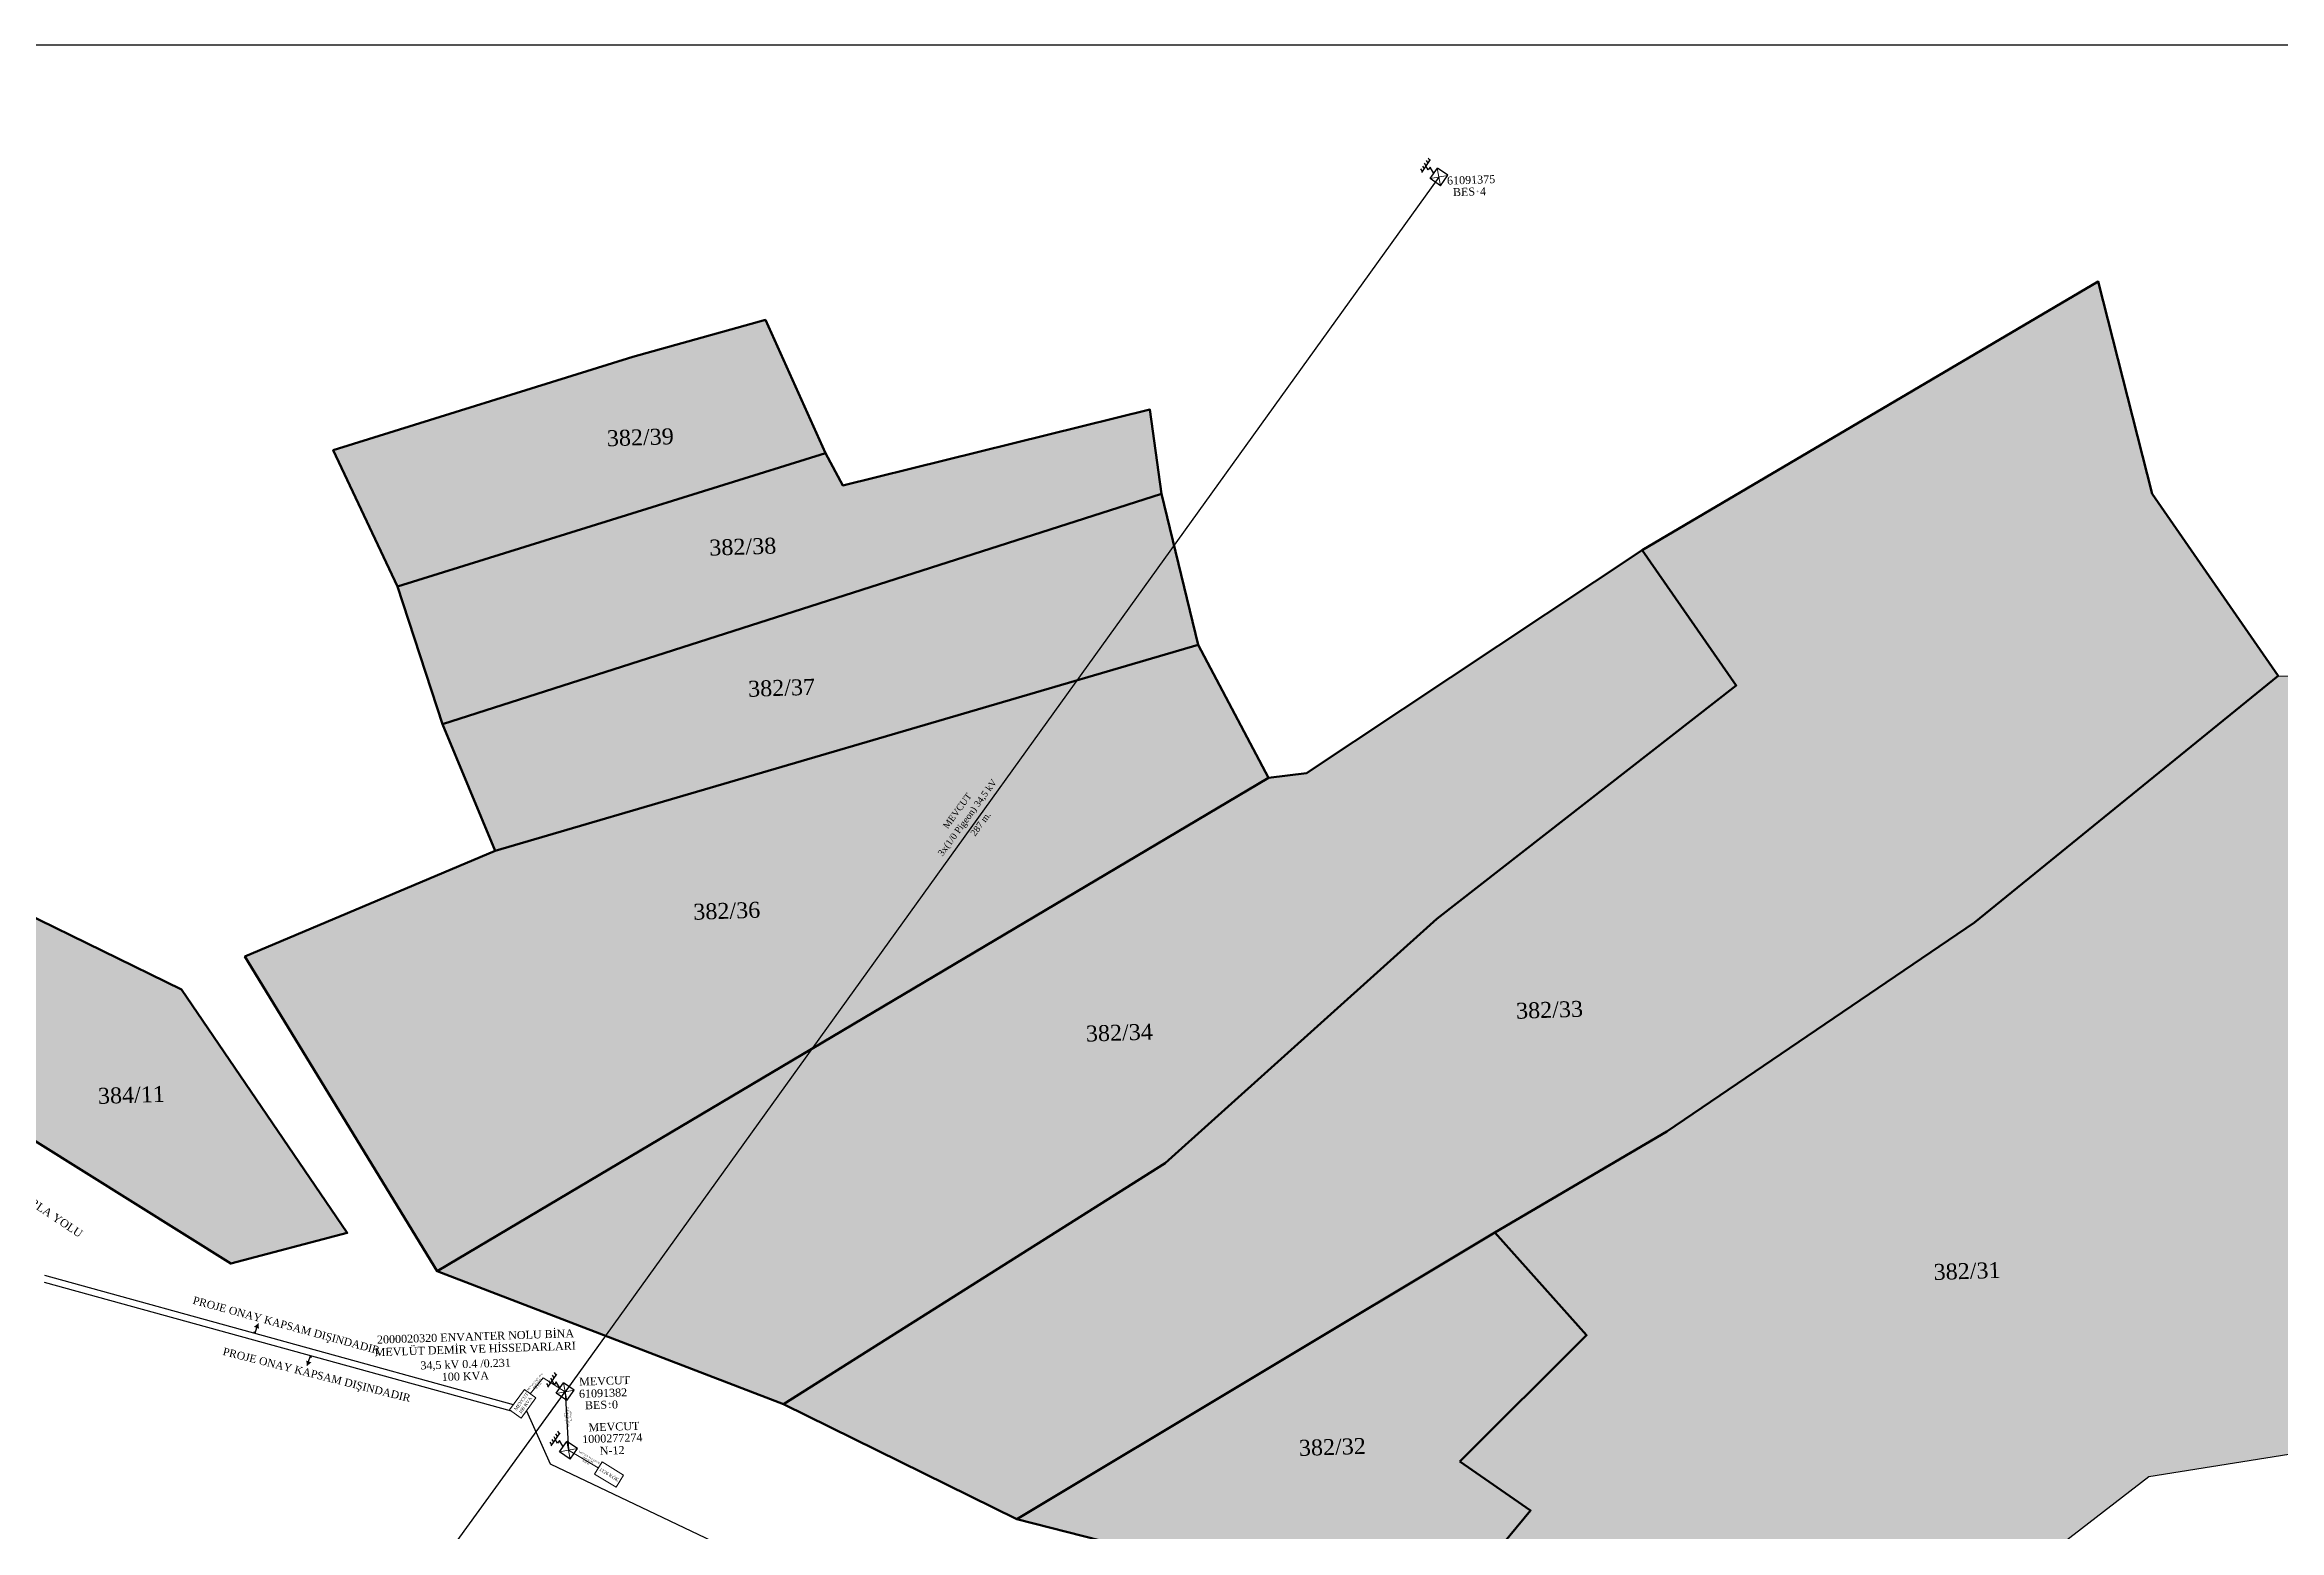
# Model space of a CAD drawing. Header units: metres. Extents: x 665631 to 671054, y 4275967 to 4279024.
# Drawn here: x 667866.3 to 668286.4, y 4277614.6 to 4277893.9 of the extents above; entities that cross this region are included whole.
import ezdxf

# ---------------------------------------------------------------- set-up
doc = ezdxf.new("R2010")
doc.units = ezdxf.units.M
doc.layers.get('0').update_dxf_attribs({"color": 5, "lineweight": 0})
for name, color, linetype, lineweight in [('B_MESKEN', 1, 'Continuous', 0), ('B_TRAFO_2', 1, 'Continuous', 0), ('BıNA2015', 30, 'Continuous', 0), ('HAT', 6, 'Continuous', 13), ('HAT_ENH', 56, 'Continuous', 9), ('KADASTRO2017', 40, 'Continuous', 60), ('KADSTRODANALıNANSON', 171, 'Continuous', 30), ('KUVVET', 1, 'Continuous', 25), ('NADI', 7, 'Continuous', 15), ('NOKTA', 7, 'Continuous', 0), ('RENK_3', 7, 'Continuous', 0), ('SM_YGEN', 61, 'Continuous', 0)]:
    doc.layers.add(name, color=color, linetype=linetype, lineweight=lineweight)
doc.layers.add('SEMBOLLER', color=7, linetype='Continuous')
doc.styles.get("Standard").update_dxf_attribs({"font": 'times.ttf'})

# ---------------------------------------------------------------- blocks, each defined once
blk = doc.blocks.new('DİREK CİNSİ')
at = {"layer": 'BıNA2015'}
for s, height, p in [('BES ', 3, (667785.79, 4277389.45)), ('+', 1.5, (667794.45, 4277390.83)), ('0', 3, (667795.95, 4277389.73)), ('-', 1.5, (667794.73, 4277389.64))]:
    blk.add_text(s, height=height, rotation=1.87255, dxfattribs=at).set_placement(p)
blk = doc.blocks.new('DİREK CİNSİ 1')
at = {"layer": 'BıNA2015'}
for s, height, p in [('BES ', 1.5, (668131.35, 4277864.16)), ('+', 0.75, (668135.59, 4277864.62)), ('4', 1.5, (668136.43, 4277864.3))]:
    blk.add_text(s, height=height, rotation=1.8725, dxfattribs=at).set_placement(p)
blk = doc.blocks.new('DİREL')
at = {"layer": 'SEMBOLLER', "color": 1, "linetype": 'ByBlock'}
for p, q in [((642491.9, 4266651.35, -0.06), (642491.85, 4266646.51, -0.06)), ((642496.69, 4266646.45, -0.06), (642491.85, 4266646.51, -0.06)), ((642496.75, 4266651.29, -0.06), (642491.9, 4266651.35, -0.06)), ((642494.27, 4266646.51), (642493.13, 4266644.05)), ((642496.75, 4266651.29, -0.06), (642496.69, 4266646.45, -0.06)), ((642490.6, 4266641.44), (642491.1, 4266642.51)), ((642490.67, 4266642.51), (642496.57, 4266642.51)), ((642491.87, 4266641.44), (642492.36, 4266642.51)), ((642493.13, 4266644.05), (642494.34, 4266644.05)), ((642493.13, 4266641.44), (642493.62, 4266642.51)), ((642494.34, 4266644.05), (642493.62, 4266642.51)), ((642494.39, 4266641.44), (642494.88, 4266642.51)), ((642495.65, 4266641.44), (642496.14, 4266642.51))]:
    blk.add_line(p, q, dxfattribs=at)
blk = doc.blocks.new('Mevcut Demir Direk')
at = {"layer": 'HAT', "color": 1}
for p, q in [((-1.7, -0.2), (1.7, 0.2)), ((-0.2, 1.7), (0.2, -1.7))]:
    blk.add_line(p, q, dxfattribs=at)
at = {"layer": 'KUVVET', "xscale": 0.4999999999999997, "yscale": 0.4999999999999997, "zscale": 0.4999999999999997, "rotation": 52.25621584656826}
blk.add_blockref('DİREL', (1490293.58, -1559903.2, 0.03), dxfattribs=at)
blk = doc.blocks.new('ok işareti')
at = {"color": 1, "lineweight": 30}
blk.add_line((667901.49, 4277659.91, 520.24), (667901.75, 4277660.25), dxfattribs=at)
at = {"color": 1, "linetype": 'ByBlock', "lineweight": -2, "elevation": 520.24}
blk.add_lwpolyline([(667902.92, 4277660.22), (667901.49, 4277659.91)], dxfattribs=at)
at = {"color": 1, "lineweight": 30}
blk.add_solid([(667902.77, 4277660.93, 520.24), (667904.18, 4277660.44, 520.24), (667903.05, 4277659.63, 520.24)], dxfattribs=at)

msp = doc.modelspace()

# ---------------------------------------------------------------- hatches: boundary and pattern name
at = {"layer": 'KADASTRO2017'}
for points in [[(668076.94, 4277683.63), (668128, 4277729.58), (668184.32, 4277773.39), (668166.62, 4277798.86), (668252.4, 4277849.33), (668262.5, 4277809.45), (668286.22, 4277775.23), (668229.13, 4277728.85), (668171.27, 4277689.56), (668138.91, 4277670.62), (668049.05, 4277616.74), (668005.2, 4277638.32)], [(667976.84, 4277835.21), (668001.79, 4277842.15), (668013.11, 4277817.11), (667932.63, 4277792.02), (667920.55, 4277817.64)], [(668076.25, 4277809.47), (667941.07, 4277766.14), (667932.63, 4277792.02), (668013.11, 4277817.11), (668016.33, 4277811.02), (668074.07, 4277825.29)], [(668083.13, 4277781.08), (667951.01, 4277742.34), (667941.07, 4277766.14), (668076.25, 4277809.47)], [(667940.07, 4277663.3), (668096.4, 4277756.06), (668103.52, 4277756.94), (668166.62, 4277798.86), (668184.32, 4277773.39), (668128, 4277729.58), (668076.94, 4277683.63), (668005.2, 4277638.32)], [(668096.4, 4277756.06), (667940.07, 4277663.3), (667903.93, 4277722.45), (667951.01, 4277742.34), (668083.13, 4277781.08)], [(667892, 4277716.28), (667923.16, 4277670.53), (667901.27, 4277664.74), (667837.2, 4277704.82), (667862.29, 4277730.8)], [(668132.34, 4277627.52), (668145.65, 4277618.35), (668127.72, 4277596.64), (668049.05, 4277616.74), (668138.91, 4277670.62), (668156.18, 4277651.29)]]:
    msp.add_hatch(color=256, dxfattribs=at).paths.add_polyline_path(points)
at = {"layer": 'KADSTRODANALıNANSON'}
for points in [[(668076.94, 4277683.63), (668128, 4277729.58), (668184.32, 4277773.39), (668166.62, 4277798.86), (668252.4, 4277849.33), (668262.5, 4277809.45), (668286.22, 4277775.23), (668229.13, 4277728.85), (668171.27, 4277689.56), (668138.91, 4277670.62), (668049.05, 4277616.74), (668005.2, 4277638.32)], [(667976.84, 4277835.21), (668001.79, 4277842.15), (668013.11, 4277817.11), (667932.63, 4277792.02), (667920.55, 4277817.64)], [(668076.25, 4277809.47), (667941.07, 4277766.14), (667932.63, 4277792.02), (668013.11, 4277817.11), (668016.33, 4277811.02), (668074.07, 4277825.29)], [(668083.13, 4277781.08), (667951.01, 4277742.34), (667941.07, 4277766.14), (668076.25, 4277809.47)], [(667940.07, 4277663.3), (668096.4, 4277756.06), (668103.52, 4277756.94), (668166.62, 4277798.86), (668184.32, 4277773.39), (668128, 4277729.58), (668076.94, 4277683.63), (668005.2, 4277638.32)], [(668096.4, 4277756.06), (667940.07, 4277663.3), (667903.93, 4277722.45), (667951.01, 4277742.34), (668083.13, 4277781.08)], [(668229.13, 4277728.85), (668286.22, 4277775.23), (668380.9, 4277774.08), (668321.33, 4277634.13), (668261.87, 4277624.65), (668240.72, 4277608.32), (668202.06, 4277596.91), (668165.82, 4277594.5), (668127.72, 4277596.64), (668145.65, 4277618.35), (668132.34, 4277627.52), (668156.18, 4277651.29), (668138.91, 4277670.62), (668171.27, 4277689.56)], [(667892, 4277716.28), (667923.16, 4277670.53), (667901.27, 4277664.74), (667837.2, 4277704.82), (667862.29, 4277730.8)], [(668132.34, 4277627.52), (668145.65, 4277618.35), (668127.72, 4277596.64), (668049.05, 4277616.74), (668138.91, 4277670.62), (668156.18, 4277651.29)]]:
    msp.add_hatch(color=256, dxfattribs=at).paths.add_polyline_path(points)

# ---------------------------------------------------------------- linework, layer by layer
at = {"color": 4, "lineweight": 30}
for p, q in [((667954.04, 4277636.98, 1123.69), (667866.25, 4277661.19)), ((667954.4, 4277638.22, 1127.78), (667866.28, 4277662.52)), ((667956.87, 4277637.05, 222.49), (667961.34, 4277627.13)), ((667961.34, 4277627.13), (668054.21, 4277582.9))]:
    msp.add_line(p, q, dxfattribs=at)
at = {"color": 1}
for p, q in [((667960.02, 4277643.26), (667957.55, 4277640.29, 1123.69)), ((667964.13, 4277640.67), (667960.02, 4277643.26))]:
    msp.add_line(p, q, dxfattribs=at)
at = {"color": 32, "lineweight": 30, "true_color": 0xcd6928}
msp.add_line((667964.13, 4277640.67), (667964.75, 4277629.65), dxfattribs=at)
at = {"color": 7, "lineweight": 30}
msp.add_lwpolyline([(667351.34, 4277893.87), (668317.68, 4277893.87), (668317.68, 4277331.14), (667351.34, 4277331.14)], close=True, dxfattribs=at)
at = {"color": 32, "lineweight": 30, "true_color": 0xcd6928}
for points in [[(668128.43, 4277869), (667964.13, 4277640.67)], [(667790.78, 4277401.62), (667964.13, 4277640.67)]]:
    msp.add_lwpolyline(points, dxfattribs=at)
at = {"color": 1}
msp.add_lwpolyline([(667970.36, 4277626.33), (667964.75, 4277629.65)], dxfattribs=at)
at = {"layer": 'B_MESKEN'}
msp.add_polyline3d([(667956.49, 4277641.06, 1123.69), (667958.62, 4277639.53, 1123.69), (667955.89, 4277635.67, 1123.69), (667953.68, 4277637.24, 1123.69), (667956.49, 4277641.06, 1123.69)], close=True, dxfattribs=at)
at = {"layer": 'B_MESKEN', "color": 9, "true_color": 0xd19cc7}
msp.add_polyline3d([(667975.08, 4277624.97, 0), (667973.72, 4277622.73, 0), (667969.66, 4277625.16, 0), (667971.07, 4277627.49, 0), (667975.08, 4277624.97, 0)], close=True, dxfattribs=at)
at = {"layer": 'B_TRAFO_2', "color": 9, "true_color": 0xd19cc7}
for points in [[(667953.68, 4277637.24, 1123.69), (667956.49, 4277641.06, 1123.69), (667958.62, 4277639.53, 1123.69), (667955.89, 4277635.67, 1123.69), (667953.68, 4277637.24, 1123.69)], [(667971.07, 4277627.49, 0), (667975.08, 4277624.97, 0), (667973.72, 4277622.73, 0), (667969.66, 4277625.16, 0), (667971.07, 4277627.49, 0)]]:
    msp.add_polyline3d(points, close=True, dxfattribs=at)
at = {"layer": 'KADASTRO2017'}
for points in [[(668076.94, 4277683.63, 0), (668128, 4277729.58, 0), (668184.32, 4277773.39, 0), (668166.62, 4277798.86, 0), (668252.4, 4277849.33, 0), (668262.5, 4277809.45, 0), (668286.22, 4277775.23, 0), (668229.13, 4277728.85, 0), (668171.27, 4277689.56, 0), (668138.91, 4277670.62, 0), (668049.05, 4277616.74, 0), (668005.2, 4277638.32, 0), (668076.94, 4277683.63, 0)], [(667976.84, 4277835.21, 0), (668001.79, 4277842.15, 0), (668013.11, 4277817.11, 0), (667932.63, 4277792.02, 0), (667920.55, 4277817.64, 0), (667976.84, 4277835.21, 0)], [(668076.25, 4277809.47, 0), (667941.07, 4277766.14, 0), (667932.63, 4277792.02, 0), (668013.11, 4277817.11, 0), (668016.33, 4277811.02, 0), (668074.07, 4277825.29, 0), (668076.25, 4277809.47, 0)], [(668083.13, 4277781.08, 0), (667951.01, 4277742.34, 0), (667941.07, 4277766.14, 0), (668076.25, 4277809.47, 0), (668083.13, 4277781.08, 0)], [(667940.07, 4277663.3, 0), (668096.4, 4277756.06, 0), (668103.52, 4277756.94, 0), (668166.62, 4277798.86, 0), (668184.32, 4277773.39, 0), (668128, 4277729.58, 0), (668076.94, 4277683.63, 0), (668005.2, 4277638.32, 0), (667940.07, 4277663.3, 0)], [(668096.4, 4277756.06, 0), (667940.07, 4277663.3, 0), (667903.93, 4277722.45, 0), (667951.01, 4277742.34, 0), (668083.13, 4277781.08, 0), (668096.4, 4277756.06, 0)], [(667892, 4277716.28, 0), (667923.16, 4277670.53, 0), (667901.27, 4277664.74, 0), (667837.2, 4277704.82, 0), (667862.29, 4277730.8, 0), (667892, 4277716.28, 0)], [(668132.34, 4277627.52, 0), (668145.65, 4277618.35, 0), (668127.72, 4277596.64, 0), (668049.05, 4277616.74, 0), (668138.91, 4277670.62, 0), (668156.18, 4277651.29, 0), (668132.34, 4277627.52, 0)]]:
    msp.add_polyline3d(points, close=True, dxfattribs=at)
at = {"layer": 'KADSTRODANALıNANSON'}
for points in [[(668076.94, 4277683.63, 0), (668128, 4277729.58, 0), (668184.32, 4277773.39, 0), (668166.62, 4277798.86, 0), (668252.4, 4277849.33, 0), (668262.5, 4277809.45, 0), (668286.22, 4277775.23, 0), (668229.13, 4277728.85, 0), (668171.27, 4277689.56, 0), (668138.91, 4277670.62, 0), (668049.05, 4277616.74, 0), (668005.2, 4277638.32, 0), (668076.94, 4277683.63, 0)], [(667976.84, 4277835.21, 0), (668001.79, 4277842.15, 0), (668013.11, 4277817.11, 0), (667932.63, 4277792.02, 0), (667920.55, 4277817.64, 0), (667976.84, 4277835.21, 0)], [(668076.25, 4277809.47, 0), (667941.07, 4277766.14, 0), (667932.63, 4277792.02, 0), (668013.11, 4277817.11, 0), (668016.33, 4277811.02, 0), (668074.07, 4277825.29, 0), (668076.25, 4277809.47, 0)], [(668083.13, 4277781.08, 0), (667951.01, 4277742.34, 0), (667941.07, 4277766.14, 0), (668076.25, 4277809.47, 0), (668083.13, 4277781.08, 0)], [(667940.07, 4277663.3, 0), (668096.4, 4277756.06, 0), (668103.52, 4277756.94, 0), (668166.62, 4277798.86, 0), (668184.32, 4277773.39, 0), (668128, 4277729.58, 0), (668076.94, 4277683.63, 0), (668005.2, 4277638.32, 0), (667940.07, 4277663.3, 0)], [(668096.4, 4277756.06, 0), (667940.07, 4277663.3, 0), (667903.93, 4277722.45, 0), (667951.01, 4277742.34, 0), (668083.13, 4277781.08, 0), (668096.4, 4277756.06, 0)], [(667892, 4277716.28, 0), (667923.16, 4277670.53, 0), (667901.27, 4277664.74, 0), (667837.2, 4277704.82, 0), (667862.29, 4277730.8, 0), (667892, 4277716.28, 0)], [(668132.34, 4277627.52, 0), (668145.65, 4277618.35, 0), (668127.72, 4277596.64, 0), (668049.05, 4277616.74, 0), (668138.91, 4277670.62, 0), (668156.18, 4277651.29, 0), (668132.34, 4277627.52, 0)]]:
    msp.add_polyline3d(points, close=True, dxfattribs=at)
for points in [[(668229.13, 4277728.85, 0), (668286.22, 4277775.23, 0), (668317.68, 4277774.85, 0)], [(668317.68, 4277633.55, 0), (668261.87, 4277624.65, 0), (668240.72, 4277608.32, 0), (668202.06, 4277596.91, 0), (668165.82, 4277594.5, 0), (668127.72, 4277596.64, 0), (668145.65, 4277618.35, 0), (668132.34, 4277627.52, 0), (668156.18, 4277651.29, 0), (668138.91, 4277670.62, 0), (668171.27, 4277689.56, 0), (668229.13, 4277728.85, 0), (668229.13, 4277728.85, 0)]]:
    msp.add_polyline3d(points, dxfattribs=at)
at = {"layer": 'NOKTA'}
msp.add_point((667964.13, 4277640.67, 1155.65), dxfattribs=at)
at = {"layer": 'NOKTA', "color": 32, "true_color": 0xcd6928}
msp.add_point((667964.75, 4277629.65, 1155.53), dxfattribs=at)
at = {"layer": 'RENK_3'}
msp.add_polyline3d([(667956.49, 4277641.06, 1123.69), (667958.62, 4277639.53, 1123.69), (667955.89, 4277635.67, 1123.69), (667953.68, 4277637.24, 1123.69), (667956.49, 4277641.06, 1123.69)], close=True, dxfattribs=at)
at = {"layer": 'RENK_3', "color": 9, "true_color": 0xd19cc7}
msp.add_polyline3d([(667975.08, 4277624.97, 0), (667973.72, 4277622.73, 0), (667969.66, 4277625.16, 0), (667971.07, 4277627.49, 0), (667975.08, 4277624.97, 0)], close=True, dxfattribs=at)
at = {"layer": 'SM_YGEN'}
msp.add_polyline3d([(667953.68, 4277637.24, 1123.69), (667956.49, 4277641.06, 1123.69), (667958.62, 4277639.53, 1123.69), (667955.89, 4277635.67, 1123.69), (667953.68, 4277637.24, 1123.69)], close=True, dxfattribs=at)
at = {"layer": 'SM_YGEN', "color": 9, "true_color": 0xd19cc7}
msp.add_polyline3d([(667971.07, 4277627.49, 0), (667975.08, 4277624.97, 0), (667973.72, 4277622.73, 0), (667969.66, 4277625.16, 0), (667971.07, 4277627.49, 0)], close=True, dxfattribs=at)

# ---------------------------------------------------------------- block references
msp.add_blockref('DİREK CİNSİ 1', (-0.26, 1.24))
at = {"lineweight": 30}
for p, xscale, yscale, zscale, rotation in [((3140850.5, 2173297.36, 86.43), 0.7499999999999999, 0.7499999999999999, 0.7499999999999999, 58.47819744227149), ((-1805028.45, 6382001.67, 250.15), 0.75, 0.75, 0.75, 238.4781974422715)]:
    msp.add_blockref('ok işareti', p, dxfattribs=dict(at, xscale=xscale, yscale=yscale, zscale=zscale, rotation=rotation))
at = {"xscale": 0.5, "yscale": 0.5, "zscale": 0.5}
msp.add_blockref('DİREK CİNSİ', (334074.99, 2138942.63), dxfattribs=at)
at = {"layer": 'HAT', "rotation": 183.7796568890227}
for p in [(668128.43, 4277869), (667964.13, 4277640.67), (667964.75, 4277629.65)]:
    msp.add_blockref('Mevcut Demir Direk', p, dxfattribs=at)

# ---------------------------------------------------------------- texts
at = {"color": 254, "lineweight": 13, "true_color": 0xcecce6}
for rotation, p in [(344.7672, (667894.01, 4277657.23, 960.46)), (345.8275, (667899.66, 4277647.6, 550.39))]:
    msp.add_text('PROJE ONAY KAPSAM DIŞINDADIR', height=1.4495, rotation=rotation, dxfattribs=at).set_placement(p)
at = {"layer": 'BıNA2015'}
for s, p in [('61091375 ', (668129.97, 4277867.57)), ('MEVCUT', (667966.79, 4277641.8)), ('61091382', (667966.76, 4277639.52)), ('1000277274', (667967.37, 4277630.99)), ('MEVCUT', (667968.55, 4277633.2)), ('N-12', (667970.67, 4277628.81))]:
    msp.add_text(s, height=1.5, rotation=1.8725, dxfattribs=at).set_placement(p)
at = {"layer": 'HAT_ENH', "color": 11, "lineweight": 0, "true_color": 0xf27172}
msp.add_text('1126 KÖK', height=0.61, rotation=328.3774, dxfattribs=at).set_placement((667970.48, 4277625.9, -901.19))
at = {"layer": 'HAT_ENH', "color": 1, "attachment_point": 1}
for s, insert, char_height, width, rotation in [('\\A1;\\pxqc;3x(1/0 Pigeon) 34,5 kV', (668033.96, 4277741.75, -2692.36), 1.2193, 17.8763, 53.7224), ('\\pxqc;MEVCUT', (668032.08, 4277743.02, 2692.36), 1.2193, 17.8763, 53.7224), ('\\A1;\\pxqc;287 m.', (668036.46, 4277740.57, -2692.36), 1.2193, 17.8763, 53.7224), ('\\pxqc;MEVCUT 3x(1x35/16 mm²) XLPE', (667956.96, 4277641.11, 1346.18), 0.3048, 4.1758, 48.6024), ('8.72 m.', (667958.6, 4277641.39, 1346.18), 0.305, 2.6977, 48.6024), ('\\pxqc;11.02 m.', (667964.17, 4277638.19, 1346.21), 0.3048, 4.4691, 272.5474), ('\\pxqc;3xSwallow 34,5 kV', (667964.76, 4277638.12, 1346.18), 0.3048, 4.4691, 272.5474), ('\\pxqc;MEVCUT', (667965.21, 4277638.41, 2692.36), 0.3048, 4.4691, 272.5474), ('\\pxqc;MEVCUT 3x(1x120/16 mm²) XLPE', (667966.86, 4277629.6, 1346.18), 0.3048, 4.4691, 329.1842), ('6.52 m.', (667967.53, 4277627.88, 1346.18), 0.305, 2.6977, 329.1842)]:
    msp.add_mtext(s, dxfattribs=dict(at, insert=insert, char_height=char_height, width=width, rotation=rotation))
at = {"layer": 'HAT_ENH', "color": 11, "true_color": 0xf27172, "insert": (667954.5, 4277637.42, 222.49), "char_height": 0.6097, "width": 4.0653, "attachment_point": 1, "rotation": 54.0585}
msp.add_mtext('MEVCUT 100 KVA', dxfattribs=at)
at = {"layer": 'NADI', "color": 32, "lineweight": 0, "true_color": 0xcd6928}
for s, height, rotation, p in [('TARLA YOLU', 1.5, 326.2448, (667860.8, 4277677.58)), ('2000020320 ENVANTER NOLU BİNA', 1.5004, 1.8663, (667928.78, 4277649.7)), ('100 KVA', 1.5, 1.8663, (667940.97, 4277642.69))]:
    msp.add_text(s, height=height, rotation=rotation, dxfattribs=at).set_placement(p)
at = {"layer": 'NADI', "color": 32, "true_color": 0xcd6928, "attachment_point": 1, "rotation": 1.8663}
for s, insert, char_height, width in [('382/39', (667971.92, 4277821.38), 3.001, 68.7691), ('382/38', (667991.19, 4277800.82), 3.001, 68.7691), ('382/37', (667998.48, 4277774.28), 3.001, 68.7691), ('382/36', (667988.18, 4277732.37), 3.001, 68.7691), ('382/33', (668142.87, 4277713.76), 3.001, 68.7691), ('382/34', (668061.99, 4277709.47), 3.001, 68.7691), ('384/11', (667876.24, 4277697.76), 3.001, 68.7691), ('382/31', (668221.38, 4277664.66), 3.001, 68.7691), ('MEVLÜT DEMİR VE HİSSEDARLARI', (667928.3, 4277648.84), 1.5004, 37.5879), ('\\pxqc;34,5 kV 0.4 /0.231{\\C7; }', (667934.64, 4277646.27), 1.5004, 21.5245), ('382/32', (668102.04, 4277631.59), 3.001, 68.7691)]:
    msp.add_mtext(s, dxfattribs=dict(at, insert=insert, char_height=char_height, width=width))

doc.saveas('drawing.dxf')
